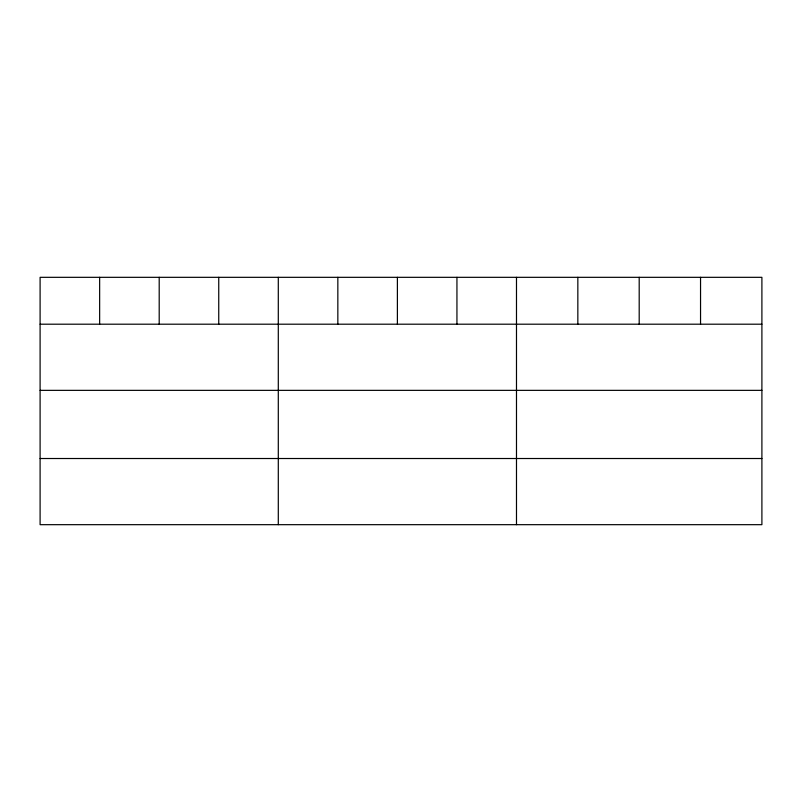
<?xml version="1.0" encoding="UTF-8"?>
<svg xmlns="http://www.w3.org/2000/svg" width="802" height="802" viewBox="0 0 802 802"><rect width="100%" height="100%" fill="white"/><g stroke="black" fill="none" stroke-linecap="round" stroke-linejoin="round"><path stroke-width="1.2" d="M761.9 390.353L761.9 277.322L40.1 277.322L40.1 524.678L761.9 524.678L761.9 390.353L40.1 390.353M40.1 324.198L761.9 324.198M40.1 458.513L761.9 458.513M700.547 277.322L700.547 324.198M639.194 277.322L639.194 324.198M577.841 277.322L577.841 324.198M516.488 277.322L516.488 524.678M456.94 277.322L456.94 324.198M397.391 277.322L397.391 324.198M337.842 277.322L337.842 324.198M278.294 277.322L278.294 524.678M218.745 277.322L218.745 324.198M159.197 277.322L159.197 324.198M99.648 277.322L99.648 324.198"/></g></svg>
